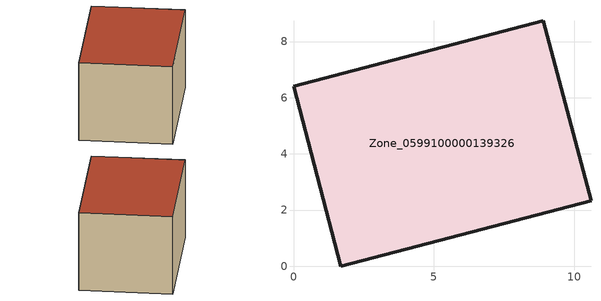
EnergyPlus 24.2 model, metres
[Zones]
Zone_0599100000139326
 floor ground (C_G): 1.69,0 0,6.41 8.89,8.74 10.59,2.33 z3.25
 wall outside (C_F): 1.69,0 10.59,2.33 8.89,8.74 0,6.41 1.69,0 z3.25:9.28
 roof outside (C_R): 0,6.41 1.69,0 10.59,2.33 8.89,8.74 z9.28
[BUILDING]
Pand.0599100000139326: North Axis=0; Terrain=City; Loads Convergence Tolerance Value=0.04; Temperature Convergence Tolerance Value=0.4; Solar Distribution=FullExterior; Maximum Number of Warmup Days=25; Minimum Number of Warmup Days=1
[Site:Location]
Rotterdam.The.Hague.AP_ZH_NLD Design_Conditions: Latitude=51.96; Longitude=4.45; Time Zone=1; Elevation=-4.5
[SITE:GROUNDTEMPERATURE:BUILDINGSURFACE]
18, 18, 18, 18, 18, 18, 18, 18, 18, 18, 18, 18
[MATERIAL] Thermal Absorptance=0.9; Solar Absorptance=0.7; Visible Absorptance=0.7
Name | Roughness | Thickness | Conductivity | Density | Specific Heat
G.TI.1946-1964 | MediumSmooth | 0.15 | 1 | 540 | 1210
F.TI.1946-1964 | Rough | 0.3 | 0.857143 | 1920 | 840
R.TI.1946-1964 | MediumRough | 0.2 | 0.277778 | 1500 | 1000
[CONSTRUCTION]
C_G: G.TI.1946-1964
C_F: F.TI.1946-1964
C_R: R.TI.1946-1964
[ZONE]
Zone_0599100000139326: Type=1; Multiplier=1; Ceiling Height=Autocalculate; Volume=Autocalculate; Floor Area=autocalculate; Part of Total Floor Area=Yes
[ZONEINFILTRATION:DESIGNFLOWRATE]
Infil_Zone_0599100000139326: Zone or ZoneList or Space or SpaceList=Zone_0599100000139326; Schedule=AlwaysOn; Design Flow Rate Calculation Method=Flow/Area; Flow Rate per Floor Area=0.003; Constant Term Coefficient=1; Temperature Term Coefficient=0; Velocity Term Coefficient=0; Velocity Squared Term Coefficient=0
[HVACTEMPLATE:ZONE:IDEALLOADSAIRSYSTEM]
Zone_0599100000139326: Maximum Heating Supply Air Temperature=50; Minimum Cooling Supply Air Temperature=13; Maximum Heating Supply Air Humidity Ratio=0.0156; Minimum Cooling Supply Air Humidity Ratio=0.0077; Heating Limit=NoLimit; Cooling Limit=NoLimit; Dehumidification Control Type=ConstantSensibleHeatRatio; Cooling Sensible Heat Ratio=0.7; Dehumidification Setpoint=60; Humidification Control Type=None; Humidification Setpoint=30; Outdoor Air Method=None; Outdoor Air Flow Rate per Person=0.00944; Outdoor Air Flow Rate per Zone Floor Area=0; Outdoor Air Flow Rate per Zone=0; Demand Controlled Ventilation Type=None; Outdoor Air Economizer Type=NoEconomizer; Heat Recovery Type=None; Sensible Heat Recovery Effectiveness=0.7; Latent Heat Recovery Effectiveness=0.65
[ZONECONTROL:THERMOSTAT]
ThermostatControl_Zone_0599100000139326: Zone or ZoneList=Zone_0599100000139326; Control Type Schedule=DualSetpointControlType; Control 1=Thermostat_Zone_0599100000139326; Temperature Difference Between Cutout And Setpoint=0
[THERMOSTATSETPOINT:DUALSETPOINT]
Thermostat_Zone_0599100000139326: Heating Setpoint Temperature Schedule=HeatingSetpoint_Zone_0599100000139326; Cooling Setpoint Temperature Schedule=CoolingSetpoint_Zone_0599100000139326
[SCHEDULE:COMPACT]
HeatingSetpoint_Zone_0599100000139326: Through: 12/31, For: AllDays, Until: 24:00, 21
CoolingSetpoint_Zone_0599100000139326: Through: 12/31, For: AllDays, Until: 24:00, 24
DualSetpointControlType: Through: 12/31, For: AllDays, Until: 24:00, 4
AlwaysOn: Through: 12/31, For: AllDays, Until: 24:00, 1
